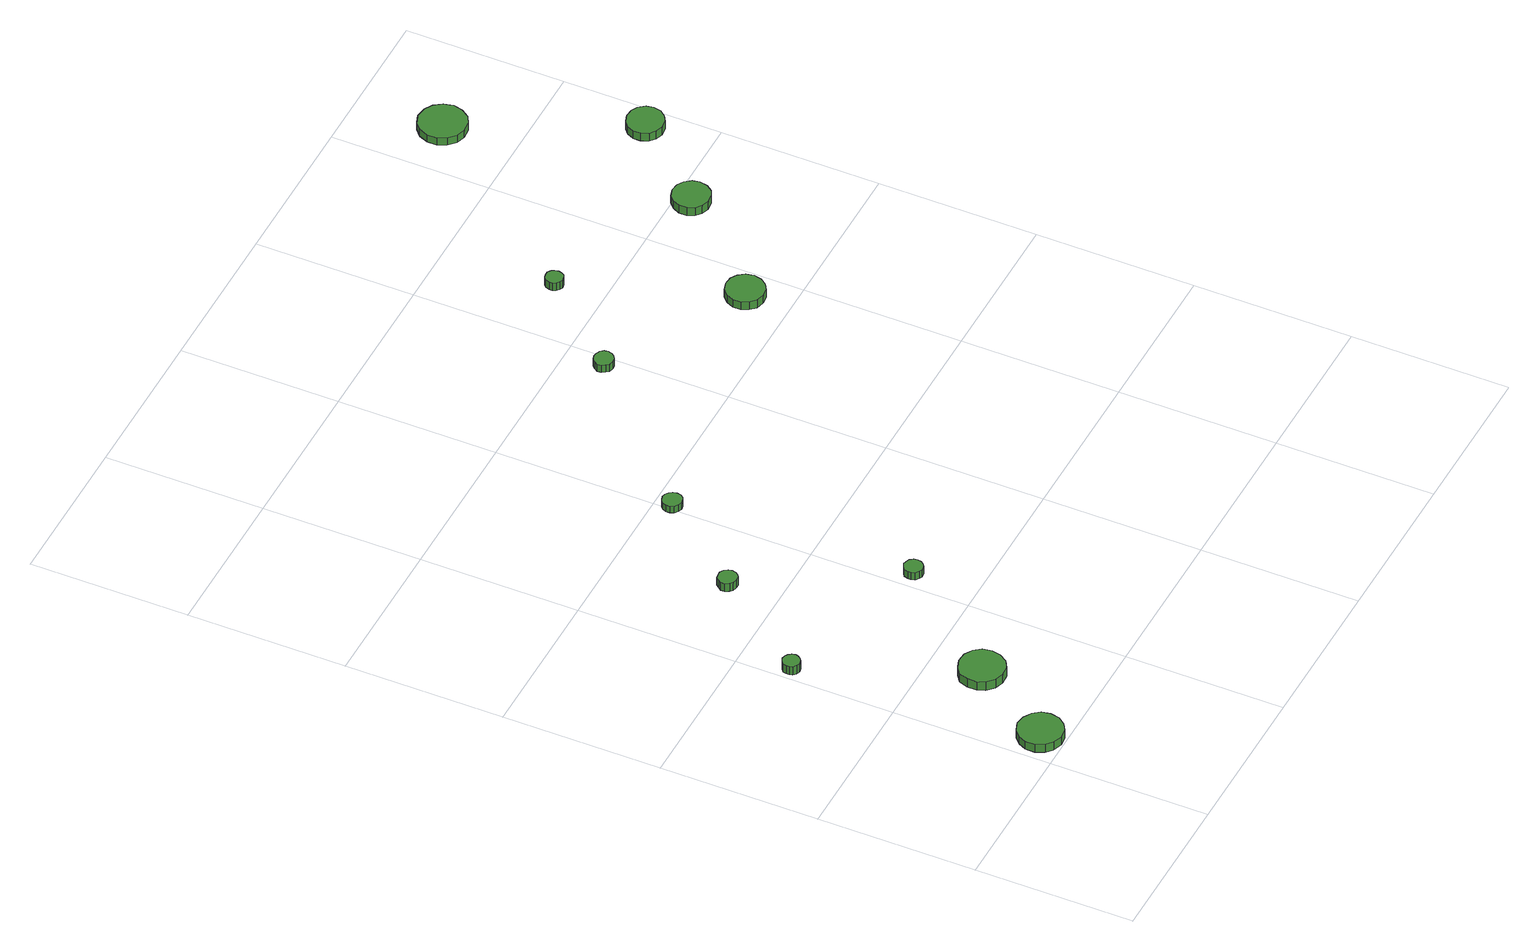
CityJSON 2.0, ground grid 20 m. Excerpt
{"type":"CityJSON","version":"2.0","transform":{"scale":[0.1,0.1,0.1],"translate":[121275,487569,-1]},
"CityObjects":{
"tree1":{"type":"SolitaryVegetationObject","attributes":{"function":"something"},"geometry":[{"type":"MultiSurface","lod":"1","boundaries":[[[0,1,2,3,4,5,6,7,8,9,10,11,12,13,14]],[[15,16,17,18,19,20,21,22,23,24,25,26,27,28,29]],[[0,29,28,1]],[[1,28,27,2]],[[2,27,26,3]],[[3,26,25,4]],[[4,25,24,5]],[[5,24,23,6]],[[6,23,22,7]],[[7,22,21,8]],[[8,21,20,9]],[[9,20,19,10]],[[10,19,18,11]],[[11,18,17,12]],[[12,17,16,13]],[[13,16,15,14]],[[14,15,29,0]]]}]},
"tree2":{"type":"SolitaryVegetationObject","attributes":{"function":"something"},"geometry":[{"type":"MultiSurface","lod":"1","boundaries":[[[30,31,32,33,34,35,36,37,38,39,40,41,42,43,44]],[[45,46,47,48,49,50,51,52,53,54,55,56,57,58,59]],[[30,59,58,31]],[[31,58,57,32]],[[32,57,56,33]],[[33,56,55,34]],[[34,55,54,35]],[[35,54,53,36]],[[36,53,52,37]],[[37,52,51,38]],[[38,51,50,39]],[[39,50,49,40]],[[40,49,48,41]],[[41,48,47,42]],[[42,47,46,43]],[[43,46,45,44]],[[44,45,59,30]]]}]},
"tree3":{"type":"SolitaryVegetationObject","attributes":{"function":"something"},"geometry":[{"type":"MultiSurface","lod":"1","boundaries":[[[60,61,62,63,64,65,66,67,68,69,70,71,72,73,74]],[[75,76,77,78,79,80,81,82,83,84,85,86,87,88,89]],[[60,89,88,61]],[[61,88,87,62]],[[62,87,86,63]],[[63,86,85,64]],[[64,85,84,65]],[[65,84,83,66]],[[66,83,82,67]],[[67,82,81,68]],[[68,81,80,69]],[[69,80,79,70]],[[70,79,78,71]],[[71,78,77,72]],[[72,77,76,73]],[[73,76,75,74]],[[74,75,89,60]]]}]},
"tree4":{"type":"SolitaryVegetationObject","attributes":{"function":"something"},"geometry":[{"type":"MultiSurface","lod":"1","boundaries":[[[90,91,92,93,94,95,96,97,98,99,100,101,102,103,104]],[[105,106,107,108,109,110,111,112,113,114,115,116,117,118,119]],[[90,119,118,91]],[[91,118,117,92]],[[92,117,116,93]],[[93,116,115,94]],[[94,115,114,95]],[[95,114,113,96]],[[96,113,112,97]],[[97,112,111,98]],[[98,111,110,99]],[[99,110,109,100]],[[100,109,108,101]],[[101,108,107,102]],[[102,107,106,103]],[[103,106,105,104]],[[104,105,119,90]]]}]},
"tree5":{"type":"SolitaryVegetationObject","attributes":{"function":"something"},"geometry":[{"type":"MultiSurface","lod":"1","boundaries":[[[120,121,122,123,124,125,126,127,128,129,130,131,132,133,134]],[[135,136,137,138,139,140,141,142,143,144,145,146,147,148,149]],[[120,149,148,121]],[[121,148,147,122]],[[122,147,146,123]],[[123,146,145,124]],[[124,145,144,125]],[[125,144,143,126]],[[126,143,142,127]],[[127,142,141,128]],[[128,141,140,129]],[[129,140,139,130]],[[130,139,138,131]],[[131,138,137,132]],[[132,137,136,133]],[[133,136,135,134]],[[134,135,149,120]]]}]},
"tree6":{"type":"SolitaryVegetationObject","attributes":{"function":"something"},"geometry":[{"type":"MultiSurface","lod":"1","boundaries":[[[150,151,152,153,154,155,156,157,158,159,160,161,162,163,164]],[[165,166,167,168,169,170,171,172,173,174,175,176,177,178,179]],[[150,179,178,151]],[[151,178,177,152]],[[152,177,176,153]],[[153,176,175,154]],[[154,175,174,155]],[[155,174,173,156]],[[156,173,172,157]],[[157,172,171,158]],[[158,171,170,159]],[[159,170,169,160]],[[160,169,168,161]],[[161,168,167,162]],[[162,167,166,163]],[[163,166,165,164]],[[164,165,179,150]]]}]},
"tree7":{"type":"SolitaryVegetationObject","attributes":{"function":"something"},"geometry":[{"type":"MultiSurface","lod":"1","boundaries":[[[180,181,182,183,184,185,186,187,188,189,190,191,192,193,194]],[[195,196,197,198,199,200,201,202,203,204,205,206,207,208,209]],[[180,209,208,181]],[[181,208,207,182]],[[182,207,206,183]],[[183,206,205,184]],[[184,205,204,185]],[[185,204,203,186]],[[186,203,202,187]],[[187,202,201,188]],[[188,201,200,189]],[[189,200,199,190]],[[190,199,198,191]],[[191,198,197,192]],[[192,197,196,193]],[[193,196,195,194]],[[194,195,209,180]]]}]},
"tree8":{"type":"SolitaryVegetationObject","attributes":{"function":"something"},"geometry":[{"type":"MultiSurface","lod":"1","boundaries":[[[210,211,212,213,214,215,216,217,218,219,220,221,222,223,224]],[[225,226,227,228,229,230,231,232,233,234,235,236,237,238,239]],[[210,239,238,211]],[[211,238,237,212]],[[212,237,236,213]],[[213,236,235,214]],[[214,235,234,215]],[[215,234,233,216]],[[216,233,232,217]],[[217,232,231,218]],[[218,231,230,219]],[[219,230,229,220]],[[220,229,228,221]],[[221,228,227,222]],[[222,227,226,223]],[[223,226,225,224]],[[224,225,239,210]]]}]},
"tree9":{"type":"SolitaryVegetationObject","attributes":{"function":"something"},"geometry":[{"type":"MultiSurface","lod":"1","boundaries":[[[240,241,242,243,244,245,246,247,248,249,250,251,252,253,254]],[[255,256,257,258,259,260,261,262,263,264,265,266,267,268,269]],[[240,269,268,241]],[[241,268,267,242]],[[242,267,266,243]],[[243,266,265,244]],[[244,265,264,245]],[[245,264,263,246]],[[246,263,262,247]],[[247,262,261,248]],[[248,261,260,249]],[[249,260,259,250]],[[250,259,258,251]],[[251,258,257,252]],[[252,257,256,253]],[[253,256,255,254]],[[254,255,269,240]]]}]},
"tree10":{"type":"SolitaryVegetationObject","attributes":{"function":"something"},"geometry":[{"type":"MultiSurface","lod":"1","boundaries":[[[270,271,272,273,274,275,276,277,278,279,280,281,282,283,284]],[[285,286,287,288,289,290,291,292,293,294,295,296,297,298,299]],[[270,299,298,271]],[[271,298,297,272]],[[272,297,296,273]],[[273,296,295,274]],[[274,295,294,275]],[[275,294,293,276]],[[276,293,292,277]],[[277,292,291,278]],[[278,291,290,279]],[[279,290,289,280]],[[280,289,288,281]],[[281,288,287,282]],[[282,287,286,283]],[[283,286,285,284]],[[284,285,299,270]]]}]},
"tree11":{"type":"SolitaryVegetationObject","attributes":{"function":"something"},"geometry":[{"type":"MultiSurface","lod":"1","boundaries":[[[300,301,302,303,304,305,306,307,308,309,310,311,312,313,314]],[[315,316,317,318,319,320,321,322,323,324,325,326,327,328,329]],[[300,329,328,301]],[[301,328,327,302]],[[302,327,326,303]],[[303,326,325,304]],[[304,325,324,305]],[[305,324,323,306]],[[306,323,322,307]],[[307,322,321,308]],[[308,321,320,309]],[[309,320,319,310]],[[310,319,318,311]],[[311,318,317,312]],[[312,317,316,313]],[[313,316,315,314]],[[314,315,329,300]]]}]},
"tree12":{"type":"SolitaryVegetationObject","attributes":{"function":"something"},"geometry":[{"type":"MultiSurface","lod":"1","boundaries":[[[330,331,332,333,334,335,336,337,338,339,340,341,342,343,344]],[[345,346,347,348,349,350,351,352,353,354,355,356,357,358,359]],[[330,359,358,331]],[[331,358,357,332]],[[332,357,356,333]],[[333,356,355,334]],[[334,355,354,335]],[[335,354,353,336]],[[336,353,352,337]],[[337,352,351,338]],[[338,351,350,339]],[[339,350,349,340]],[[340,349,348,341]],[[341,348,347,342]],[[342,347,346,343]],[[343,346,345,344]],[[344,345,359,330]]]}]}
},
"vertices":[
[64,30,19],[62,41,19],[55,50,19],[45,56,19],[33,58,19],[22,54,19],[14,46,19],[9,36,19],[9,24,19],[14,13,19],[22,6,19],[33,2,19],[45,3,19],[55,9,19],[62,18,19],[62,18,7],[55,9,7],[45,3,7],[33,2,7],[22,6,7],[14,13,7],[9,24,7],[9,36,7],[14,46,7],[22,54,7],[33,58,7],[45,56,7],[55,50,7],[62,41,7],[64,30,7],
[28,337,19],[27,341,19],[24,345,19],[21,347,19],[16,348,19],[12,346,19],[8,343,19],[7,339,19],[7,335,19],[8,331,19],[12,328,19],[16,326,19],[21,327,19],[24,329,19],[27,333,19],[27,333,6],[24,329,6],[21,327,6],[16,326,6],[12,328,6],[8,331,6],[7,335,6],[7,339,6],[8,343,6],[12,346,6],[16,348,6],[21,347,6],[24,345,6],[27,341,6],[28,337,6],
[131,136,19],[129,148,19],[122,157,19],[112,163,19],[100,164,19],[89,160,19],[80,153,19],[76,142,19],[76,130,19],[80,120,19],[89,112,19],[100,108,19],[112,109,19],[122,115,19],[129,125,19],[129,125,6],[122,115,6],[112,109,6],[100,108,6],[89,112,6],[80,120,6],[76,130,6],[76,142,6],[80,153,6],[89,160,6],[100,164,6],[112,163,6],[122,157,6],[129,148,6],[131,136,6],
[126,464,18],[125,469,18],[122,473,18],[118,476,18],[113,476,18],[108,475,18],[105,471,18],[102,467,18],[102,462,18],[105,457,18],[108,454,18],[113,453,18],[118,453,18],[122,455,18],[125,459,18],[125,459,6],[122,455,6],[118,453,6],[113,453,6],[108,454,6],[105,457,6],[102,462,6],[102,467,6],[105,471,6],[108,475,6],[113,476,6],[118,476,6],[122,473,6],[125,469,6],[126,464,6],
[234,280,18],[233,285,18],[230,289,18],[226,291,18],[221,292,18],[217,290,18],[213,287,18],[211,282,18],[211,278,18],[213,273,18],[217,270,18],[221,268,18],[226,269,18],[230,271,18],[233,275,18],[233,275,7],[230,271,7],[226,269,7],[221,268,7],[217,270,7],[213,273,7],[211,278,7],[211,282,7],[213,287,7],[217,290,7],[221,292,7],[226,291,7],[230,289,7],[233,285,7],[234,280,7],
[218,578,17],[217,583,17],[214,587,17],[210,590,17],[205,591,17],[200,589,17],[196,586,17],[194,581,17],[194,576,17],[196,571,17],[200,568,17],[205,566,17],[210,567,17],[214,569,17],[217,573,17],[217,573,7],[214,569,7],[210,567,7],[205,566,7],[200,568,7],[196,571,7],[194,576,7],[194,581,7],[196,586,7],[200,589,7],[205,591,7],[210,590,7],[214,587,7],[217,583,7],[218,578,7],
[399,752,18],[398,757,18],[395,761,18],[390,763,18],[385,764,18],[380,762,18],[377,759,18],[374,754,18],[374,749,18],[377,745,18],[380,741,18],[385,740,18],[390,740,18],[395,743,18],[398,747,18],[398,747,7],[395,743,7],[390,740,7],[385,740,7],[380,741,7],[377,745,7],[374,749,7],[374,754,7],[377,759,7],[380,762,7],[385,764,7],[390,763,7],[395,761,7],[398,757,7],[399,752,7],
[495,861,20],[494,866,20],[492,869,20],[488,872,20],[483,872,20],[479,871,20],[476,868,20],[474,863,20],[474,859,20],[476,855,20],[479,852,20],[483,850,20],[488,851,20],[492,853,20],[494,857,20],[494,857,8],[492,853,8],[488,851,8],[483,850,8],[479,852,8],[476,855,8],[474,859,8],[474,863,8],[476,868,8],[479,871,8],[483,872,8],[488,872,8],[492,869,8],[494,866,8],[495,861,8],
[586,656,19],[584,666,19],[578,674,19],[570,679,19],[560,680,19],[550,677,19],[543,670,19],[539,661,19],[539,651,19],[543,642,19],[550,635,19],[560,632,19],[570,633,19],[578,638,19],[584,646,19],[584,646,7],[578,638,7],[570,633,7],[560,632,7],[550,635,7],[543,642,7],[539,651,7],[539,661,7],[543,670,7],[550,677,7],[560,680,7],[570,679,7],[578,674,7],[584,666,7],[586,656,7],
[701,780,20],[699,789,20],[693,797,20],[685,802,20],[675,803,20],[666,800,20],[659,793,20],[655,785,20],[655,775,20],[659,766,20],[666,760,20],[675,757,20],[685,758,20],[693,762,20],[699,770,20],[699,770,8],[693,762,8],[685,758,8],[675,757,8],[666,760,8],[659,766,8],[655,775,8],[655,785,8],[659,793,8],[666,800,8],[675,803,8],[685,802,8],[693,797,8],[699,789,8],[701,780,8],
[696,1090,20],[693,1102,20],[686,1112,20],[676,1118,20],[663,1120,20],[652,1116,20],[643,1108,20],[638,1096,20],[638,1084,20],[643,1073,20],[652,1065,20],[663,1061,20],[676,1062,20],[686,1068,20],[693,1078,20],[693,1078,9],[686,1068,9],[676,1062,9],[663,1061,9],[652,1065,9],[643,1073,9],[638,1084,9],[638,1096,9],[643,1108,9],[652,1116,9],[663,1120,9],[676,1118,9],[686,1112,9],[693,1102,9],[696,1090,9],
[792,882,20],[790,891,20],[784,899,20],[776,903,20],[766,904,20],[757,901,20],[750,895,20],[746,886,20],[746,877,20],[750,868,20],[757,862,20],[766,859,20],[776,860,20],[784,865,20],[790,872,20],[790,872,8],[784,865,8],[776,860,8],[766,859,8],[757,862,8],[750,868,8],[746,877,8],[746,886,8],[750,895,8],[757,901,8],[766,904,8],[776,903,8],[784,899,8],[790,891,8],[792,882,8]
]}
